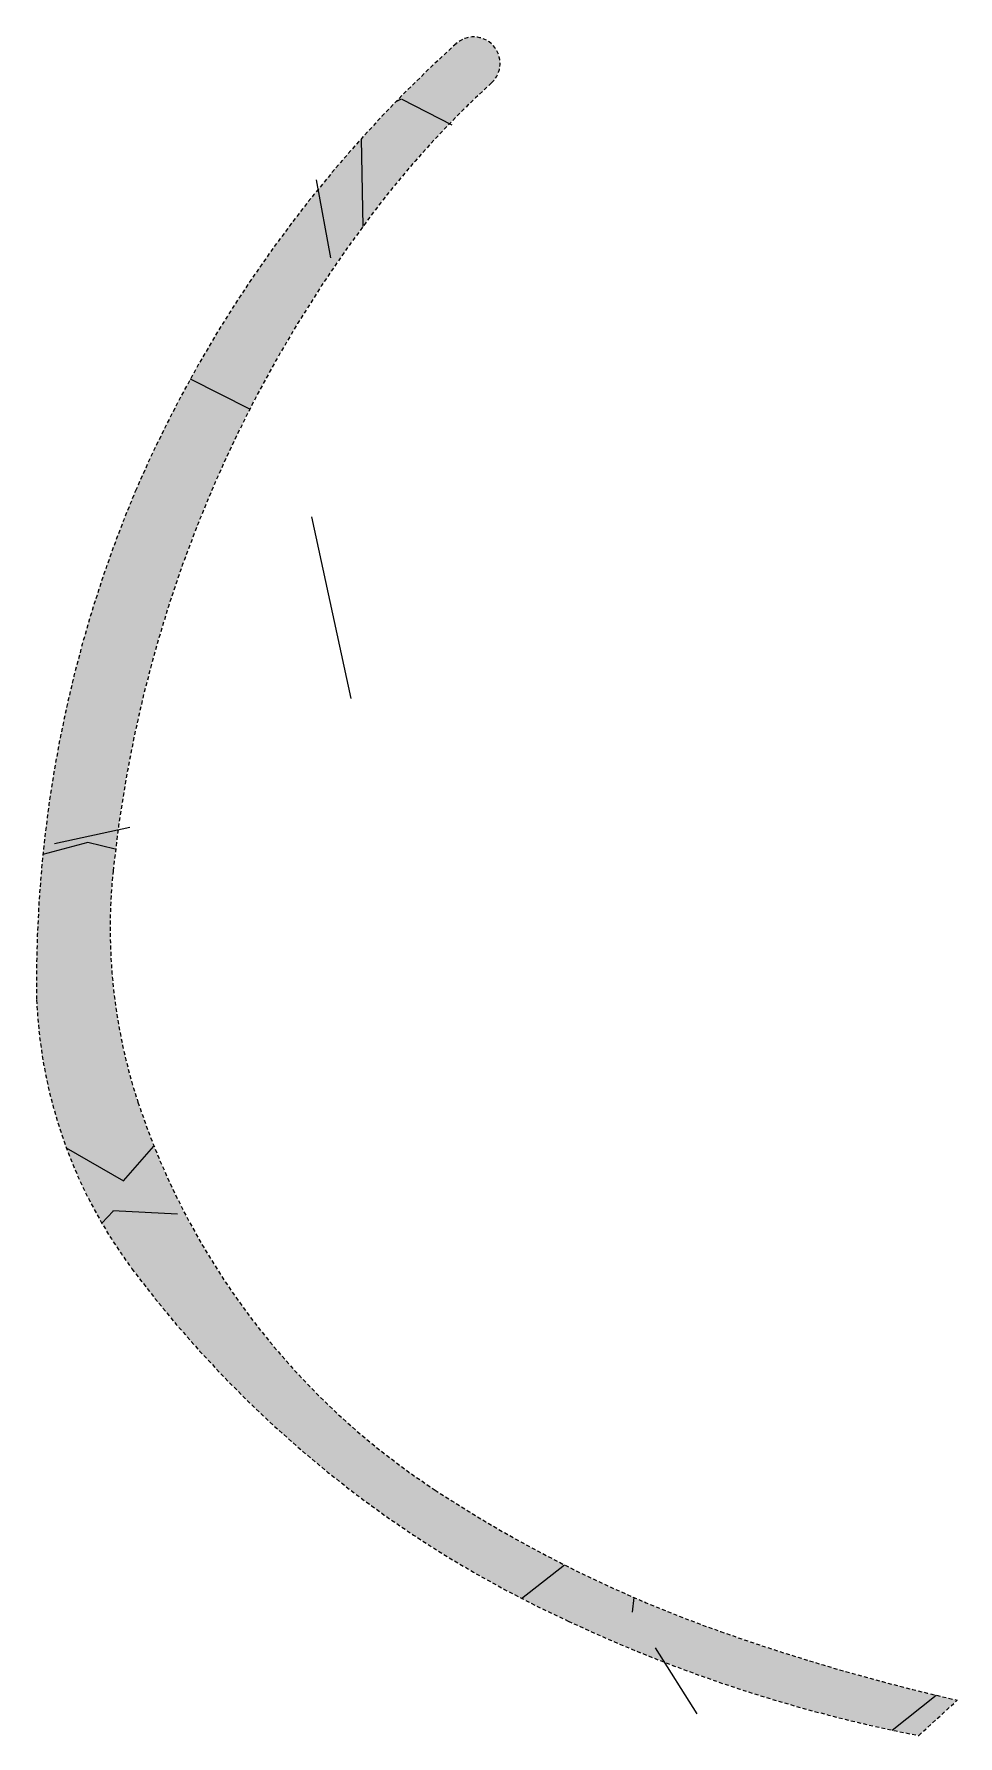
# Model space of a CAD drawing. Extents: x 833988 to 834332, y 817829 to 817963.
# Drawn here: x 833987.7 to 834025.9, y 817892.6 to 817963 of the extents above; entities that cross this region are included whole.
import ezdxf

# ---------------------------------------------------------------- set-up
doc = ezdxf.new("R2010")
doc.units = 0
doc.linetypes.add('HIDDEN2', pattern=[4.762499999999999, 3.175, -1.5875])
for name, color, linetype, lineweight in [('Dry river-b', 250, 'HIDDEN2', 20), ('Dry river-h', 251, 'Continuous', 9), ('Dry river-h @ 0.005', 251, 'Continuous', 9), ('Dry river-h @ 0.075', 251, 'Continuous', 9), ('Dry river-h @ 0.2', 251, 'Continuous', 9), ('Dry river-h @ 0.25 (1)', 251, 'Continuous', 9), ('Dry river-h @ 0.25 (2)', 251, 'Continuous', 9), ('Dry river-h @ 0.5', 251, 'Continuous', 9), ('Dry river-h @ 1', 251, 'Continuous', 9), ('Dry river-h @ 4', 251, 'Continuous', 9)]:
    doc.layers.add(name, color=color, linetype=linetype, lineweight=lineweight)
pattern_1 = [(333.0127875000001, (-2.634101881611951, 0.9981762989013409), (24.60624064604501, -12.33990847895286), [0.307549296, -30.4474352756085]), (289.969741, (-2.360041807382878, 0.8586127531110638), (-9.308030607130773, 25.90561688546812), [0.527764248, -52.2486440041716]), (237.5104471, (-2.179797801070938, 0.3625814789068851), (18.37256744584294, 28.58932810416977), [0.372133368, -36.84125051469]), (12.273689, (-1.397023659876034, -0.3506649479867803), (-44.75378911604773, -9.625100298503664), [0.4806040680000001, -47.5797936831642]), (37.83365418000005, (-0.9274047043366601, -0.2484973415838323), (-23.53897558060574, -18.14045624055731), [0.4712703300000001, -46.6558269708096]), (102.273689, (-0.5551973079146153, 0.0405666375777414), (9.625100298503662, -44.75378911604773), [0.4806040680000001, -47.5797936831642]), (142.69424047, (-0.6573649143175633, 0.5101855931171152), (29.77264877263586, -22.78878033289943), [0.6355742939999999, -62.92180378282231]), (177.25532837, (-1.162908283092981, 0.8953867523666719), (-52.71996401525125, 2.440217660490822), [0.600047568, -59.4047309417145]), (226.42956562, (-1.762267719785533, 0.9241201832023258), (-23.97210100660986, -25.35643589562436), [0.4822317, -47.7409911288408]), (280.2363583, (-2.094644241705478, 0.5747296142448914), (-4.300157265342166, 24.88083116564355), [0.550541952, -26.976543255]), (327.3974378, (-1.996807889578367, 0.03295086216756987), (31.38909487381503, -19.98901355751799), [0.711970128, -70.4850952609593]), (243.81407483, (-1.960686329220385, 1.841277029892105), (-9.107016274976012, -19.00670709426536), [0.2430040859999999, -24.0575092419096]), (276.4692344, (-2.067920952974813, 1.623212291183055), (-3.275371509779998, 29.88870437929832), [0.4623137819999999, -45.769175097336]), (330.0000000000001, (-2.015832078720845, 1.163841193290562), (2.208106438897018, 0.5916603371044181), [0.323288406, -2.9096037975852]), (308.19859051, (-2.239388627791156, 0.9382745021152621), (-7.374514562621765, 9.857211520783661), [0.174097188, -17.2355601320046]), (36.80140948999999, (-2.131729211026947, 0.8014568615056161), (-6.032658979308279, -3.983087450630685), [0.246209058, -12.064277691]), (135.96375653, (-1.93458498062144, 0.9489471527719247), (-6.191193888907689, 5.440998642708695), [0.3998876939999999, -12.929668337619]), (266.56505118, (-2.222063610687807, 1.226913688267053), (1.024785764425744, 5.007873214951223), [0.289158426, -6.939808305145199]), (121.389540334, (-1.788566215506416, -0.4792448730545338), (-12.5409226877343, 20.30608337765509), [0.4050792, -40.1029440052851]), (175.34617594, (-1.999553794758998, -0.1334497952972942), (26.65581217621231, -2.32416204832391), [0.3398390459999999, -33.64399411037999]), (38.19859050999998, (-2.663684898467169, 1.108581620846181), (-9.85721152079074, -7.374514562627322), [0.34819209, -17.0614652300046]), (88.61045967, (-2.390049617247878, 1.3239004543746), (-0.7077159439778873, -23.85604540032996), [0.4050792, -40.10294400528599]), (84.44395477999998, (-0.4195402233903939, -0.1124154640498289), (-1.457911192272022, -12.2238528686927), [0.3906316799999999, -19.1409608817954]), (39.77514060000011, (-0.3817194909932833, 0.2763811863999225), (-21.3308691328471, -17.54879591417277), [0.3273049079999999, -32.403234042648]), (171.80140949, (-0.4614950629414029, 1.722323022339512), (-12.22385286878454, 1.457911191503961), [0.34819209, -17.06146523000459]), (122.35402464, (-0.8061295846132179, 1.77197696147871), (16.52401013964474, -26.33874235617322), [0.3832044660000001, -37.93713838218]), (174.44395478, (-0.1715814977602652, 0.640350867280075), (12.22385286868263, -1.457911192356947), [0.1953158399999999, -19.3362767217954]), (206.309932474, (-0.4259954427151411, 1.589836636005703), (-8.240765418483106, -4.574747787314694), [0.11656314, -11.5397954680734]), (270.963756532, (-0.530484161288938, 1.538172554761517), (0.4331254275837184, 7.215979653794338), [0.47127033, -8.954149130162097]), (291.00900596, (-0.522557415812906, 1.066968250126937), (-8.124709811064728, 21.48940405143704), [0.4367403, -43.2372283770033]), (48.69006753000003, (-1.735855401120727, 1.002196583111317), (-3.824552540453776, -3.391427113371316), [0.3296914919999999, -7.912598723711999]), (98.15722659, (-1.518215455421459, 1.249844338675586), (-5.642012855007653, 38.72113013515889), [0.575601084, -56.98440815852789]), (165.9453959, (-1.599887346530645, 1.819620758512919), (17.8233864206214, -4.690803396137053), [0.235357416, -23.30045308629899]), (195, (-1.828199942886576, 1.876776650118367), (-1.616446101792447, -2.799766776001173), [0.13716, -2.14884]), (225.25643716, (-0.576967402237723, 1.00505631123587), (13.09010372476677, 12.97404811440268), [0.317580264, -31.44054669588]), (153.0127875, (-0.8005239513080348, 0.7794896200605694), (-24.60624064600131, 12.33990847903867), [0.615098592, -30.1398859796085]), (105, (-1.348644099766182, 1.058616711641123), (-2.799766776001173, 1.616446101792447), [0.59436, -1.69164]), (70.3048465, (-1.502475787413316, 1.632724385754293), (9.54014168704348, 26.22268675386113), [0.361448604, -35.783385051726]), (359.0546041, (-1.380662051736171, 1.973027653150271), (9.42408609268917, 0.1585349096853208), [0.3328461719999999, -16.3094850348948]), (312.64597536, (-1.047860736806443, 1.96753584278901), (33.32261079143507, -36.03741897032221), [0.54193059, -53.6512179806442]), (280.42607874, (-0.6807203577358774, 1.568916127702159), (5.483477943460085, -29.29704404276175), [0.5733265139999999, -56.759261810616])]

# ---------------------------------------------------------------- blocks, each defined once
blk = doc.blocks.new('*U108')
at = {"layer": 'Dry river-h @ 0.005'}
h = blk.add_hatch(dxfattribs=at)
h.set_pattern_fill('GRAVEL', color=256, scale=0.09, angle=105)
h.set_pattern_definition([(333.0127875000001, (-0.05268203763223902, 0.01996352597802682), (0.4921248129209002, -0.2467981695790572), [0.006150985920000001, -0.60894870551217]), (289.969741, (-0.04720083614765756, 0.01717225506222128), (-0.1861606121426155, 0.5181123377093624), [0.01055528496, -1.044972880083432]), (237.5104471, (-0.04359595602141875, 0.007251629578137702), (0.3674513489168588, 0.5717865620833955), [0.00744266736, -0.7368250102938]), (12.273689, (-0.02794047319752067, -0.007013298959735606), (-0.8950757823209545, -0.1925020059700733), [0.009612081360000002, -0.951595873663284]), (37.83365418000005, (-0.0185480940867332, -0.004969946831676645), (-0.4707795116121149, -0.3628091248111461), [0.009425406600000002, -0.933116539416192]), (102.273689, (-0.01110394615829231, 0.000811332751554828), (0.1925020059700732, -0.8950757823209545), [0.009612081360000002, -0.951595873663284]), (142.69424047, (-0.01314729828635127, 0.0102037118623423), (0.5954529754527172, -0.4557756066579887), [0.01271148588, -1.258436075656446]), (177.25532837, (-0.02325816566185962, 0.01790773504733344), (-1.054399280305025, 0.04880435320981644), [0.01200095136, -1.18809461883429]), (226.42956562, (-0.03524535439571065, 0.01848240366404652), (-0.4794420201321972, -0.5071287179124873), [0.009644634, -0.9548198225768161]), (280.2363583, (-0.04189288483410957, 0.01149459228489783), (-0.08600314530684333, 0.4976166233128709), [0.01101083904, -0.5395308651]), (327.3974378, (-0.03993615779156735, 0.0006590172433513974), (0.6277818974763006, -0.3997802711503599), [0.01423940256, -1.409701905219186]), (243.81407483, (-0.03921372658440769, 0.0368255405978421), (-0.1821403254995202, -0.3801341418853072), [0.004860081719999998, -0.4811501848381919]), (276.4692344, (-0.04135841905949626, 0.0324642458236611), (-0.06550743019559996, 0.5977740875859665), [0.009246275639999997, -0.9153835019467199]), (330.0000000000001, (-0.04031664157441689, 0.02327682386581125), (0.04416212877794037, 0.01183320674208836), [0.00646576812, -0.058192075951704]), (308.19859051, (-0.04478777255582312, 0.01876549004230524), (-0.1474902912524353, 0.1971442304156732), [0.00348194376, -0.344711202640092]), (36.80140948999999, (-0.04263458422053893, 0.01602913723011232), (-0.1206531795861656, -0.0796617490126137), [0.00492418116, -0.24128555382]), (135.96375653, (-0.03869169961242881, 0.01897894305543849), (-0.1238238777781538, 0.1088199728541739), [0.007997753879999998, -0.25859336675238]), (266.56505118, (-0.04444127221375615, 0.02453827376534107), (0.02049571528851488, 0.1001574642990245), [0.00578316852, -0.138796166102904]), (121.389540334, (-0.03577132431012833, -0.009584897461090676), (-0.250818453754686, 0.4061216675531017), [0.008101584, -0.802058880105702]), (175.34617594, (-0.03999107589517997, -0.002668995905945883), (0.5331162435242461, -0.04648324096647819), [0.006796780919999999, -0.6728798822075999]), (38.19859050999998, (-0.05327369796934339, 0.02217163241692362), (-0.1971442304158148, -0.1474902912525465), [0.0069638418, -0.3412293046000919]), (88.61045967, (-0.04780099234495755, 0.02647800908749201), (-0.01415431887955775, -0.4771209080065992), [0.008101584, -0.8020588801057198]), (84.44395477999998, (-0.00839080446780788, -0.002248309280996578), (-0.02915822384544043, -0.2444770573738541), [0.007812633599999999, -0.3828192176359081]), (39.77514060000011, (-0.007634389819865667, 0.005527623727998449), (-0.426617382656942, -0.3509759182834554), [0.00654609816, -0.6480646808529601]), (171.80140949, (-0.009229901258828057, 0.03444646044679023), (-0.2444770573756908, 0.02915822383007922), [0.0069638418, -0.3412293046000919]), (122.35402464, (-0.01612259169226436, 0.03543953922957419), (0.3304802027928948, -0.5267748471234645), [0.007664089320000002, -0.7587427676435999]), (174.44395478, (-0.003431629955205303, 0.0128070173456015), (0.2444770573736527, -0.02915822384713894), [0.003906316799999998, -0.386725534435908]), (206.309932474, (-0.008519908854302823, 0.03179673272011407), (-0.1648153083696621, -0.09149495574629388), [0.0023312628, -0.230795909361468]), (270.963756532, (-0.01060968322577876, 0.03076345109523035), (0.008662508551674369, 0.1443195930758868), [0.0094254066, -0.179082982603242]), (291.00900596, (-0.01045114831625812, 0.02133936500253874), (-0.1624941962212945, 0.4297880810287408), [0.008734806, -0.864744567540066]), (48.69006753000003, (-0.03471710802241454, 0.02004393166222635), (-0.07649105080907552, -0.06782854226742632), [0.006593829839999998, -0.15825197447424]), (98.15722659, (-0.03036430910842918, 0.02499688677351172), (-0.1128402571001531, 0.7744226027031778), [0.01151202168, -1.139688163170558]), (165.9453959, (-0.0319977469306129, 0.03639241517025838), (0.356467728412428, -0.09381606792274105), [0.004707148319999999, -0.4660090617259799]), (195, (-0.03656399885773153, 0.03753553300236733), (-0.03232892203584894, -0.05599533552002346), [0.0027432, -0.0429768]), (225.25643716, (-0.01153934804475446, 0.0201011262247174), (0.2618020744953354, 0.2594809622880536), [0.00635160528, -0.6288109339176]), (153.0127875, (-0.0160104790261607, 0.01558979240121139), (-0.4921248129200262, 0.2467981695807735), [0.01230197184, -0.60279771959217]), (105, (-0.02697288199532364, 0.02117233423282246), (-0.05599533552002346, 0.03232892203584894), [0.0118872, -0.0338328]), (70.3048465, (-0.03004951574826633, 0.03265448771508587), (0.1908028337408696, 0.5244537350772227), [0.007228972079999999, -0.71566770103452]), (359.0546041, (-0.02761324103472342, 0.03946055306300543), (0.1884817218537834, 0.003170698193706416), [0.006656923439999999, -0.326189700697896]), (312.64597536, (-0.02095721473612885, 0.0393507168557802), (0.6664522158287014, -0.7207483794064443), [0.0108386118, -1.073024359612884]), (280.42607874, (-0.01361440715471755, 0.03137832255404319), (0.1096695588692017, -0.5859408808552351), [0.01146653028, -1.13518523621232])])
edge = h.paths.add_edge_path()
edge.add_arc((834041.0264075429, 817922.7944876858), 53.5820452894849, 132.0943893075458, 156.5438649717831)
edge.add_arc((834040.0576779238, 817923.7737079047), 52.30610383414826, 157.1054852496323, 180.8365301420406)
edge.add_arc((834007.7662137374, 817923.854267646), 20.02686618198794, 182.415962005699, 216.6693993357666)
edge.add_arc((834029.2339670076, 817939.9271279633), 46.8447535857585, 216.7568285450211, 245.4188530552563)
edge.add_arc((834035.9982106105, 817953.1698574336), 61.70448048707521, 244.82225813139, 259.0181790480934)
edge.add_line((834024.2436594298, 817892.5953294642), (834025.8400301274, 817894.0572459036))
edge.add_arc((834045.4971341465, 817980.2271943891), 88.38360572188354, 250.5354760365562, 257.14957186886613, ccw=False)
edge.add_arc((834034.3547240676, 817948.6999747914), 54.94532110784832, 236.7616869930884, 250.5354760365994, ccw=False)
edge.add_arc((834020.9890469558, 817928.3048577483), 30.56085630226136, 198.1544751615693, 236.7616869933035, ccw=False)
edge.add_arc((834013.8979523533, 817925.9796661861), 23.09827374241171, 174.0909278267762, 198.1544751612301, ccw=False)
edge.add_arc((834044.8389909031, 817922.7772693081), 54.2045948412343, 142.7498839621722, 174.0909278269021, ccw=False)
edge.add_arc((834033.7822581044, 817931.185039641), 40.31424055660163, 132.4481502885545, 142.7498839622389, ccw=False)
edge.add_arc((834005.8354583336, 817961.7390847211), 1.09316564307677, 312.448150290479, 492.4481502859767)
at = {"layer": 'Dry river-h @ 0.075'}
h = blk.add_hatch(dxfattribs=at)
h.set_pattern_fill('GRAVEL', color=256, scale=0.09, angle=105)
h.set_pattern_definition(pattern_1)
edge = h.paths.add_edge_path()
edge.add_arc((834041.0264075429, 817922.7944876858), 53.5820452894849, 132.0943893075458, 156.5438649717831)
edge.add_arc((834040.0576779238, 817923.7737079047), 52.30610383414826, 157.1054852496323, 180.8365301420406)
edge.add_arc((834007.7662137374, 817923.854267646), 20.02686618198794, 182.415962005699, 216.6693993357666)
edge.add_arc((834029.2339670076, 817939.9271279633), 46.8447535857585, 216.7568285450211, 245.4188530552563)
edge.add_arc((834035.9982106105, 817953.1698574336), 61.70448048707521, 244.82225813139, 259.0181790480934)
edge.add_line((834024.2436594298, 817892.5953294642), (834025.8400301274, 817894.0572459036))
edge.add_arc((834045.4971341465, 817980.2271943891), 88.38360572188354, 250.5354760365562, 257.14957186886613, ccw=False)
edge.add_arc((834034.3547240676, 817948.6999747914), 54.94532110784832, 236.7616869930884, 250.5354760365994, ccw=False)
edge.add_arc((834020.9890469558, 817928.3048577483), 30.56085630226136, 198.1544751615693, 236.7616869933035, ccw=False)
edge.add_arc((834013.8979523533, 817925.9796661861), 23.09827374241171, 174.0909278267762, 198.1544751612301, ccw=False)
edge.add_arc((834044.8389909031, 817922.7772693081), 54.2045948412343, 142.7498839621722, 174.0909278269021, ccw=False)
edge.add_arc((834033.7822581044, 817931.185039641), 40.31424055660163, 132.4481502885545, 142.7498839622389, ccw=False)
edge.add_arc((834005.8354583336, 817961.7390847211), 1.09316564307677, 312.448150290479, 492.4481502859767)
at = {"layer": 'Dry river-h @ 0.2'}
h = blk.add_hatch(dxfattribs=at)
h.set_pattern_fill('GRAVEL', color=256, scale=0.09, angle=105)
h.set_pattern_definition(pattern_1)
edge = h.paths.add_edge_path()
edge.add_arc((834041.0264075429, 817922.7944876858), 53.5820452894849, 132.0943893075458, 156.5438649717831)
edge.add_arc((834040.0576779238, 817923.7737079047), 52.30610383414826, 157.1054852496323, 180.8365301420406)
edge.add_arc((834007.7662137374, 817923.854267646), 20.02686618198794, 182.415962005699, 216.6693993357666)
edge.add_arc((834029.2339670076, 817939.9271279633), 46.8447535857585, 216.7568285450211, 245.4188530552563)
edge.add_arc((834035.9982106105, 817953.1698574336), 61.70448048707521, 244.82225813139, 259.0181790480934)
edge.add_line((834024.2436594298, 817892.5953294642), (834025.8400301274, 817894.0572459036))
edge.add_arc((834045.4971341465, 817980.2271943891), 88.38360572188354, 250.5354760365562, 257.14957186886613, ccw=False)
edge.add_arc((834034.3547240676, 817948.6999747914), 54.94532110784832, 236.7616869930884, 250.5354760365994, ccw=False)
edge.add_arc((834020.9890469558, 817928.3048577483), 30.56085630226136, 198.1544751615693, 236.7616869933035, ccw=False)
edge.add_arc((834013.8979523533, 817925.9796661861), 23.09827374241171, 174.0909278267762, 198.1544751612301, ccw=False)
edge.add_arc((834044.8389909031, 817922.7772693081), 54.2045948412343, 142.7498839621722, 174.0909278269021, ccw=False)
edge.add_arc((834033.7822581044, 817931.185039641), 40.31424055660163, 132.4481502885545, 142.7498839622389, ccw=False)
edge.add_arc((834005.8354583336, 817961.7390847211), 1.09316564307677, 312.448150290479, 492.4481502859767)
at = {"layer": 'Dry river-h @ 0.25 (1)'}
h = blk.add_hatch(dxfattribs=at)
h.set_pattern_fill('GRAVEL', color=256, scale=0.09, angle=105)
h.set_pattern_definition(pattern_1)
edge = h.paths.add_edge_path()
edge.add_arc((834041.0264075429, 817922.7944876858), 53.5820452894849, 132.0943893075458, 156.5438649717831)
edge.add_arc((834040.0576779238, 817923.7737079047), 52.30610383414826, 157.1054852496323, 180.8365301420406)
edge.add_arc((834007.7662137374, 817923.854267646), 20.02686618198794, 182.415962005699, 216.6693993357666)
edge.add_arc((834029.2339670076, 817939.9271279633), 46.8447535857585, 216.7568285450211, 245.4188530552563)
edge.add_arc((834035.9982106105, 817953.1698574336), 61.70448048707521, 244.82225813139, 259.0181790480934)
edge.add_line((834024.2436594298, 817892.5953294642), (834025.8400301274, 817894.0572459036))
edge.add_arc((834045.4971341465, 817980.2271943891), 88.38360572188354, 250.5354760365562, 257.14957186886613, ccw=False)
edge.add_arc((834034.3547240676, 817948.6999747914), 54.94532110784832, 236.7616869930884, 250.5354760365994, ccw=False)
edge.add_arc((834020.9890469558, 817928.3048577483), 30.56085630226136, 198.1544751615693, 236.7616869933035, ccw=False)
edge.add_arc((834013.8979523533, 817925.9796661861), 23.09827374241171, 174.0909278267762, 198.1544751612301, ccw=False)
edge.add_arc((834044.8389909031, 817922.7772693081), 54.2045948412343, 142.7498839621722, 174.0909278269021, ccw=False)
edge.add_arc((834033.7822581044, 817931.185039641), 40.31424055660163, 132.4481502885545, 142.7498839622389, ccw=False)
edge.add_arc((834005.8354583336, 817961.7390847211), 1.09316564307677, 312.448150290479, 492.4481502859767)
at = {"layer": 'Dry river-h @ 0.25 (2)'}
h = blk.add_hatch(dxfattribs=at)
h.set_pattern_fill('GRAVEL', color=256, scale=0.09, angle=105)
h.set_pattern_definition(pattern_1)
edge = h.paths.add_edge_path()
edge.add_arc((834041.0264075429, 817922.7944876858), 53.5820452894849, 132.0943893075458, 156.5438649717831)
edge.add_arc((834040.0576779238, 817923.7737079047), 52.30610383414826, 157.1054852496323, 180.8365301420406)
edge.add_arc((834007.7662137374, 817923.854267646), 20.02686618198794, 182.415962005699, 216.6693993357666)
edge.add_arc((834029.2339670076, 817939.9271279633), 46.8447535857585, 216.7568285450211, 245.4188530552563)
edge.add_arc((834035.9982106105, 817953.1698574336), 61.70448048707521, 244.82225813139, 259.0181790480934)
edge.add_line((834024.2436594298, 817892.5953294642), (834025.8400301274, 817894.0572459036))
edge.add_arc((834045.4971341465, 817980.2271943891), 88.38360572188354, 250.5354760365562, 257.14957186886613, ccw=False)
edge.add_arc((834034.3547240676, 817948.6999747914), 54.94532110784832, 236.7616869930884, 250.5354760365994, ccw=False)
edge.add_arc((834020.9890469558, 817928.3048577483), 30.56085630226136, 198.1544751615693, 236.7616869933035, ccw=False)
edge.add_arc((834013.8979523533, 817925.9796661861), 23.09827374241171, 174.0909278267762, 198.1544751612301, ccw=False)
edge.add_arc((834044.8389909031, 817922.7772693081), 54.2045948412343, 142.7498839621722, 174.0909278269021, ccw=False)
edge.add_arc((834033.7822581044, 817931.185039641), 40.31424055660163, 132.4481502885545, 142.7498839622389, ccw=False)
edge.add_arc((834005.8354583336, 817961.7390847211), 1.09316564307677, 312.448150290479, 492.4481502859767)
at = {"layer": 'Dry river-h @ 0.5'}
h = blk.add_hatch(dxfattribs=at)
h.set_pattern_fill('GRAVEL', color=256, scale=0.09, angle=105)
h.set_pattern_definition(pattern_1)
edge = h.paths.add_edge_path()
edge.add_arc((834041.0264075429, 817922.7944876858), 53.5820452894849, 132.0943893075458, 156.5438649717831)
edge.add_arc((834040.0576779238, 817923.7737079047), 52.30610383414826, 157.1054852496323, 180.8365301420406)
edge.add_arc((834007.7662137374, 817923.854267646), 20.02686618198794, 182.415962005699, 216.6693993357666)
edge.add_arc((834029.2339670076, 817939.9271279633), 46.8447535857585, 216.7568285450211, 245.4188530552563)
edge.add_arc((834035.9982106105, 817953.1698574336), 61.70448048707521, 244.82225813139, 259.0181790480934)
edge.add_line((834024.2436594298, 817892.5953294642), (834025.8400301274, 817894.0572459036))
edge.add_arc((834045.4971341465, 817980.2271943891), 88.38360572188354, 250.5354760365562, 257.14957186886613, ccw=False)
edge.add_arc((834034.3547240676, 817948.6999747914), 54.94532110784832, 236.7616869930884, 250.5354760365994, ccw=False)
edge.add_arc((834020.9890469558, 817928.3048577483), 30.56085630226136, 198.1544751615693, 236.7616869933035, ccw=False)
edge.add_arc((834013.8979523533, 817925.9796661861), 23.09827374241171, 174.0909278267762, 198.1544751612301, ccw=False)
edge.add_arc((834044.8389909031, 817922.7772693081), 54.2045948412343, 142.7498839621722, 174.0909278269021, ccw=False)
edge.add_arc((834033.7822581044, 817931.185039641), 40.31424055660163, 132.4481502885545, 142.7498839622389, ccw=False)
edge.add_arc((834005.8354583336, 817961.7390847211), 1.09316564307677, 312.448150290479, 492.4481502859767)
at = {"layer": 'Dry river-h @ 1'}
h = blk.add_hatch(dxfattribs=at)
h.set_pattern_fill('GRAVEL', color=256, scale=0.09, angle=105)
h.set_pattern_definition(pattern_1)
edge = h.paths.add_edge_path()
edge.add_arc((834041.0264075429, 817922.7944876858), 53.5820452894849, 132.0943893075458, 156.5438649717831)
edge.add_arc((834040.0576779238, 817923.7737079047), 52.30610383414826, 157.1054852496323, 180.8365301420406)
edge.add_arc((834007.7662137374, 817923.854267646), 20.02686618198794, 182.415962005699, 216.6693993357666)
edge.add_arc((834029.2339670076, 817939.9271279633), 46.8447535857585, 216.7568285450211, 245.4188530552563)
edge.add_arc((834035.9982106105, 817953.1698574336), 61.70448048707521, 244.82225813139, 259.0181790480934)
edge.add_line((834024.2436594298, 817892.5953294642), (834025.8400301274, 817894.0572459036))
edge.add_arc((834045.4971341465, 817980.2271943891), 88.38360572188354, 250.5354760365562, 257.14957186886613, ccw=False)
edge.add_arc((834034.3547240676, 817948.6999747914), 54.94532110784832, 236.7616869930884, 250.5354760365994, ccw=False)
edge.add_arc((834020.9890469558, 817928.3048577483), 30.56085630226136, 198.1544751615693, 236.7616869933035, ccw=False)
edge.add_arc((834013.8979523533, 817925.9796661861), 23.09827374241171, 174.0909278267762, 198.1544751612301, ccw=False)
edge.add_arc((834044.8389909031, 817922.7772693081), 54.2045948412343, 142.7498839621722, 174.0909278269021, ccw=False)
edge.add_arc((834033.7822581044, 817931.185039641), 40.31424055660163, 132.4481502885545, 142.7498839622389, ccw=False)
edge.add_arc((834005.8354583336, 817961.7390847211), 1.09316564307677, 312.448150290479, 492.4481502859767)
at = {"layer": 'Dry river-h @ 4'}
h = blk.add_hatch(dxfattribs=at)
h.set_pattern_fill('GRAVEL', color=256, scale=0.09, angle=105)
h.set_pattern_definition([(333.0127875000001, (-42.14563010579121, 15.97082078242145), (393.6998503367201, -197.4385356632457), [4.920788736, -487.158964409736]), (289.969741, (-37.76066891812604, 13.73780404977702), (-148.9284897140924, 414.4898701674899), [8.444227968, -835.9783040667455]), (237.5104471, (-34.876764817135, 5.801303662510161), (293.961079133487, 457.4292496667164), [5.954133888, -589.4600082350399]), (12.273689, (-22.35237855801654, -5.610639167788485), (-716.0606258567636, -154.0016047760586), [7.689665088000001, -761.2766989306272]), (37.83365418000005, (-14.83847526938656, -3.975957465341316), (-376.6236092896919, -290.2472998489169), [7.54032528, -746.4932315329535]), (102.273689, (-8.883156926633845, 0.6490662012438624), (154.0016047760586, -716.0606258567636), [7.689665088000001, -761.2766989306272]), (142.69424047, (-10.51783862908101, 8.162969489873843), (476.3623803621738, -364.6204853263909), [10.169188704, -1006.748860525157]), (177.25532837, (-18.60653252948769, 14.32618803786675), (-843.51942424402, 39.04348256785315), [9.600761088, -950.475695067432]), (226.42956562, (-28.19628351656852, 14.78592293123721), (-383.5536161057578, -405.7029743299898), [7.7157072, -763.8558580614529]), (280.2363583, (-33.51430786728766, 9.195673827918263), (-68.80251624547466, 398.0932986502967), [8.808671232, -431.62469208]), (327.3974378, (-31.94892623325388, 0.527213794681118), (502.2255179810405, -319.8242169202879), [11.391522048, -1127.761524175349]), (243.81407483, (-31.37098126752615, 29.46043247827368), (-145.7122603996162, -304.1073135082457), [3.888065375999998, -384.9201478705535]), (276.4692344, (-33.08673524759701, 25.97139665892888), (-52.40594415647996, 478.2192700687732), [7.397020511999997, -732.3068015573758]), (330.0000000000001, (-32.25331325953351, 18.621459092649), (35.32970302235229, 9.46656539367069), [5.172614496, -46.5536607613632]), (308.19859051, (-35.83021804465849, 15.01239203384419), (-117.9922330019482, 157.7153843325386), [2.785555008, -275.7689621120736]), (36.80140948999999, (-34.10766737643115, 12.82330978408986), (-96.52254366893246, -63.72939921009096), [3.939344928, -193.028443056]), (135.96375653, (-30.95335968994304, 15.18315444435079), (-99.05910222252302, 87.05597828333912), [6.398203103999998, -206.874693401904]), (266.56505118, (-35.55301777100492, 19.63061901227286), (16.39657223081191, 80.12597143921957), [4.626534815999999, -111.0369328823232]), (121.389540334, (-28.61705944810266, -7.667917968872541), (-200.6547630037488, 324.8973340424814), [6.4812672, -641.6471040845616]), (175.34617594, (-31.99286071614397, -2.135196724756707), (426.4929948193969, -37.18659277318255), [5.437424735999998, -538.3039057660798]), (38.19859050999998, (-42.6189583754747, 17.7373059335389), (-157.7153843326518, -117.9922330020372), [5.57107344, -272.9834436800735]), (88.61045967, (-38.24079387596604, 21.1824072699936), (-11.3234551036462, -381.6967264052794), [6.481267199999999, -641.6471040845757]), (84.44395477999998, (-6.712643574246303, -1.798647424797263), (-23.32657907635235, -195.5816458990833), [6.250106879999999, -306.2553741087265]), (39.77514060000011, (-6.107511855892533, 4.42209898239876), (-341.2939061255536, -280.7807346267643), [5.236878527999999, -518.451744682368]), (171.80140949, (-7.383921007062446, 27.55716835743219), (-195.5816459005526, 23.32657906406337), [5.571073439999998, -272.9834436800734]), (122.35402464, (-12.89807335381149, 28.35163138365935), (264.3841622343159, -421.4198776987715), [6.131271456000001, -606.9942141148799]), (174.44395478, (-2.745303964164242, 10.2456138764812), (195.5816458989221, -23.32657907771115), [3.125053439999999, -309.3804275487263]), (206.309932474, (-6.815927083442258, 25.43738617609126), (-131.8522466957297, -73.1959645970351), [1.86501024, -184.6367274891744]), (270.963756532, (-8.487746580623009, 24.61076087618428), (6.930006841339495, 115.4556744607094), [7.540325279999999, -143.2663860825935]), (291.00900596, (-8.360918653006497, 17.07149200203099), (-129.9953569770356, 343.8304648229927), [6.9878448, -691.7956540320528]), (48.69006753000003, (-27.77368641793163, 16.03514532978108), (-61.19284064726042, -54.26283381394106), [5.275063871999998, -126.601579579392]), (98.15722658999998, (-24.29144728674334, 19.99750941880937), (-90.27220568012245, 619.5380821625422), [9.209617344, -911.7505305364463]), (165.9453959, (-25.59819754449032, 29.11393213620671), (285.1741827299423, -75.05285433819284), [3.765718655999999, -372.8072493807838]), (195, (-29.25119908618522, 30.02842640189387), (-25.86313762867916, -44.79626841601876), [2.19456, -34.38144]), (225.25643716, (-9.231478435803568, 16.08090097977392), (209.4416595962683, 207.5847698304429), [5.081284224, -503.04874713408]), (153.0127875, (-12.80838322092856, 12.47183392096911), (-393.699850336021, 197.4385356646188), [9.841577472, -482.238175673736]), (105, (-21.57830559625891, 16.93786738625797), (-44.79626841601876, 25.86313762867916), [9.50976, -27.06624]), (70.3048465, (-24.03961259861306, 26.1235901720687), (152.6422669926957, 419.5629880617781), [5.783177663999999, -572.534160827616]), (359.0546041, (-22.09059282777873, 31.56844245040434), (150.7853774830267, 2.536558554965133), [5.325538751999999, -260.9517605583168]), (312.64597536, (-16.76577178890308, 31.48057348462416), (533.1617726629611, -576.5987035251554), [8.67088944, -858.4194876903072]), (280.42607874, (-10.89152572377404, 25.10265804323455), (87.73564709536136, -468.7527046841881), [9.173224223999998, -908.1481889698559])])
edge = h.paths.add_edge_path()
edge.add_arc((834041.0264075429, 817922.7944876858), 53.5820452894849, 132.0943893075458, 156.5438649717831)
edge.add_arc((834040.0576779238, 817923.7737079047), 52.30610383414826, 157.1054852496323, 180.8365301420406)
edge.add_arc((834007.7662137374, 817923.854267646), 20.02686618198794, 182.415962005699, 216.6693993357666)
edge.add_arc((834029.2339670076, 817939.9271279633), 46.8447535857585, 216.7568285450211, 245.4188530552563)
edge.add_arc((834035.9982106105, 817953.1698574336), 61.70448048707521, 244.82225813139, 259.0181790480934)
edge.add_line((834024.2436594298, 817892.5953294642), (834025.8400301274, 817894.0572459036))
edge.add_arc((834045.4971341465, 817980.2271943891), 88.38360572188354, 250.5354760365562, 257.14957186886613, ccw=False)
edge.add_arc((834034.3547240676, 817948.6999747914), 54.94532110784832, 236.7616869930884, 250.5354760365994, ccw=False)
edge.add_arc((834020.9890469558, 817928.3048577483), 30.56085630226136, 198.1544751615693, 236.7616869933035, ccw=False)
edge.add_arc((834013.8979523533, 817925.9796661861), 23.09827374241171, 174.0909278267762, 198.1544751612301, ccw=False)
edge.add_arc((834044.8389909031, 817922.7772693081), 54.2045948412343, 142.7498839621722, 174.0909278269021, ccw=False)
edge.add_arc((834033.7822581044, 817931.185039641), 40.31424055660163, 132.4481502885545, 142.7498839622389, ccw=False)
edge.add_arc((834005.8354583336, 817961.7390847211), 1.09316564307677, 312.448150290479, 492.4481502859767)

msp = doc.modelspace()

# ---------------------------------------------------------------- linework, layer by layer
at = {"layer": 'Dry river-b', "ltscale": 0.05}
msp.add_lwpolyline([(834005.1074714204, 817962.5545883551, 0.1070875194518065), (833991.8721101092, 817944.1226526609, 0.1039178790511633), (833987.757148932, 817923.0100551833, 0.150581717000679), (833991.7027702966, 817911.8942862959, 0.1257177853502846), (834009.7474120446, 817897.3277721679, 0.06202072943420386), (834024.2436594298, 817892.5953294642), (834025.8400301274, 817894.0572459036, -0.02886745202466962), (834016.0456718311, 817896.8948889615, -0.06017195578323302), (834004.2379498599, 817902.7438193498, -0.1700674793299136), (833991.9495125271, 817918.782705781, -0.1053845840549099), (833990.922410629, 817928.3576343004, -0.1376099814785231), (834001.6920913106, 817955.5870720728, -0.04498009074799753), (834006.5732606774, 817960.932450464, 0.9999999999607098), (834005.0976559899, 817962.5457189782)], format="xyb", dxfattribs=at)

# ---------------------------------------------------------------- block references
at = {"layer": 'Dry river-h'}
msp.add_blockref('*U108', (0, 0), dxfattribs=at)

doc.saveas('drawing.dxf')
